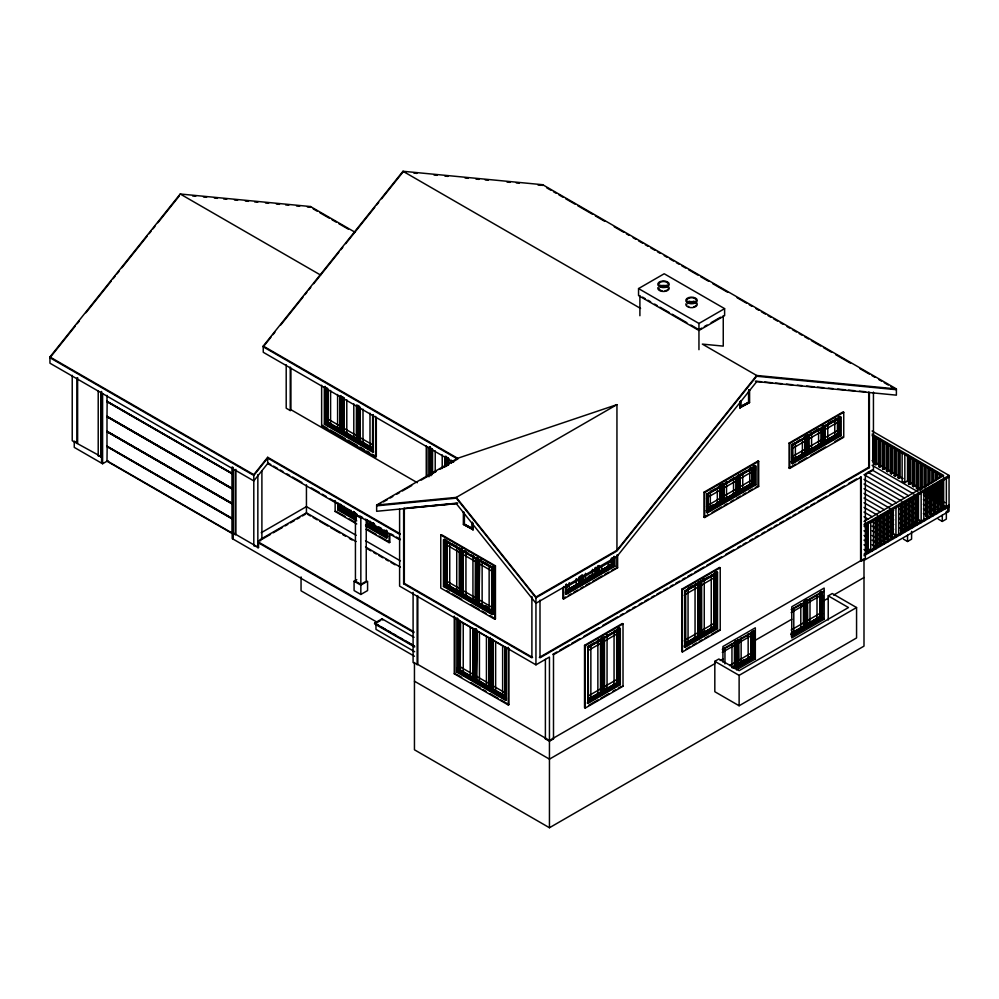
<?xml version="1.0" encoding="UTF-8"?>
<svg xmlns="http://www.w3.org/2000/svg" width="999" height="999" viewBox="0 0 999 999"><rect width="100%" height="100%" fill="white"/><g stroke="black" fill="none" stroke-linecap="round" stroke-linejoin="round"><path stroke-width="1.5" d="M373.614 451.86L325.012 423.801L325.012 419.118L325.749 418.693M373.251 451.248L325.249 423.663L325.012 419.118M327.959 388.923L327.66 419.056L326.298 418.381L326.298 388.261M326.423 422.977L326.423 418.818L327.572 418.156M326.573 388.099L326.573 422.889L341.683 431.618M326.773 388.211L326.298 418.381M327.485 388.661L327.56 422.327M330.594 390.459L330.594 424.175M356.056 519.667L338.511 509.54L338.511 504.857L339.248 504.433L339.248 509.103L355.444 518.456M338.511 504.857L338.861 509.328L354.358 518.281L355.244 517.557L339.797 508.791L340.085 503.958L340.085 508.628L337.837 509.927L337.837 503.696M339.922 508.716L339.922 504.557L338.861 505.069M327.485 389.835L327.485 422.377L340.709 430.007L340.709 426.96M341.208 433.154L341.208 397.302M342.632 432.33L342.632 428.171L340.859 428.271M344.156 398.276L343.768 428.459L342.495 427.734L342.495 397.614M342.782 397.452L342.782 432.242L346.828 434.353M342.982 397.565L342.495 427.734M343.681 398.014L343.681 428.134L356.918 435.764M343.768 428.459L343.856 398.289M346.79 399.8L346.79 433.529M354.208 512.699L354.208 515.746L340.984 508.104L340.984 504.507M355.057 518.681L355.057 514.41L354.358 514.01L355.244 513.399M356.918 436.313L356.918 439.36L343.681 431.73L343.681 397.639M357.405 406.655L357.405 442.507L360.339 440.809L360.352 437.749M357.767 442.307L357.767 406.855M358.154 407.779L358.154 442.082L373.002 450.649M358.828 441.683L358.828 406.343M358.703 405.457L358.703 441.758L372.939 449.837M358.978 406.805L358.978 441.595L372.727 449.538M359.877 407.367L359.877 437.487L373.114 445.117M359.178 437.038L359.965 437.812L360.052 407.642M360.352 407.629L359.965 437.812M362.999 409.153L362.999 442.869M370.417 522.052L370.417 525.099L367.295 523.301L367.295 519.705M366.183 526.298L386.438 537.986L387.113 537.599L387.113 532.917L386.75 536.987L371.266 528.034L371.266 523.763L370.554 523.364L371.441 522.752M372.327 527.422L372.327 523.264L371.266 523.763M359.877 406.993L359.877 441.083L373.114 448.713L373.114 445.666M386.613 531.406L386.613 534.453L373.376 526.81L373.464 523.551L372.202 522.827L372.202 527.497L387.637 536.263M430.919 475.774L430.919 448.663M432.105 474.662L432.105 449.063M432.192 473.489L432.28 449.338M432.567 473.439L432.579 449.338M435.214 471.94L435.214 450.861M493.281 608.678L492.395 609.29L492.744 614.173L444.143 586.113L444.143 581.43L444.892 581.006L444.892 540.471M444.505 585.913L444.505 539.959L459.99 548.901L459.99 594.855M444.892 581.006L444.892 585.689L459.74 594.255M460.539 594.093L445.429 585.364L445.566 581.131L444.143 581.43M445.429 585.364L445.916 544.505M447.09 542.17L446.703 581.418L446.615 544.942L459.852 552.584M447.127 465.546L447.127 458.017M447.402 465.384L447.402 457.854M447.602 465.497L447.602 457.967M448.301 464.435L448.301 458.416M448.389 464.772L448.476 458.691M448.763 464.722L448.776 458.691M451.423 463.224L451.423 460.214M456.493 546.253L456.58 547.664M456.968 617.682L456.968 672.24L505.569 700.299L506.243 699.912L457.642 671.852L457.642 667.17L458.391 666.745L458.391 619.979L457.642 620.404L459.065 620.104L459.065 671.028L474.375 679.869L473.489 680.594L458.004 671.64L457.642 667.17M458.391 666.745L458.391 671.415L489.435 689.347M459.215 620.766L458.941 671.103L474.038 679.819M446.615 541.346L446.615 584.69L459.852 592.32L459.852 589.273M458.941 620.928L460.576 621.603L460.202 667.157L460.114 621.328L473.351 628.97M460.289 667.107L460.289 621.603M460.352 548.701L460.352 595.466L461.913 594.555L475.674 602.497M460.701 595.267L460.701 590.996L459.99 590.584M461.088 549.825L461.088 595.042L493.481 613.748M461.763 594.642L461.763 590.484L460.701 590.996M477.072 557.742L476.198 558.254L476.198 604.208L477.072 603.483L461.638 594.717L462.112 553.846M463.286 551.523L462.899 590.771L462.824 554.295L476.048 561.938M462.999 590.721L462.999 554.57L461.638 553.896L461.913 549.063M463.236 623.126L463.236 672.215M464.398 551.036L465.372 550.986M465.684 551.56L465.784 552.971M472.689 555.606L472.777 557.017M460.114 620.779L460.114 670.416L473.351 678.059L473.351 675.012M474.587 629.333L473.851 629.757L473.851 681.206L476.773 679.507L476.785 676.448M474.375 675.711L473.489 676.323L474.2 676.723L474.2 680.993L489.697 689.947L489.697 638.91L491.458 638.811L491.333 689.809L506.443 698.526M475.137 675.786L475.137 630.282L475.137 675.786L476.398 676.51L476.785 630.956M476.411 675.549L475.262 676.223L475.262 680.381L490.584 689.223M475.412 630.119L475.412 680.294M462.824 550.699L462.824 594.043L476.048 601.673L476.048 598.626M476.398 676.51L476.323 630.681L489.547 638.324M476.773 630.956L476.398 679.72M476.898 604.607L476.898 600.349L476.198 599.937L477.072 599.325L477.072 603.483M477.072 559.128L477.072 561.913L476.198 562.524L477.959 562.425M477.285 604.395L477.285 559.178M479.495 560.876L479.095 600.124L477.834 599.4L478.109 563.086M477.959 603.995L477.959 599.837L476.898 600.349M479.095 600.124L479.021 563.648L492.245 571.291M479.483 563.923L479.095 603.346L491.77 610.551L491.783 567.969L479.195 560.714L479.095 563.985L477.834 563.249M479.433 632.479L479.433 681.568M480.594 560.801L481.331 559.964M481.88 560.914L481.98 562.325M488.886 564.959L488.986 566.358M476.848 629.82L476.323 679.77L489.547 687.412L489.547 684.365M490.784 638.686L490.047 639.11L490.047 690.559L491.62 689.647L501.498 695.354M489.697 685.676L490.397 686.076L490.397 690.346L505.894 699.3L505.894 648.264M491.333 685.127L491.62 639.472L491.333 685.127L492.982 685.814L492.994 640.309L491.333 639.635M491.62 639.472L491.62 689.647M479.021 560.052L479.021 603.384L492.245 611.026L492.245 607.979M495.629 641.833L495.629 690.921M492.519 639.485L492.519 689.123L505.744 696.765L505.744 693.718M566.62 586.9L566.72 590.334L579.295 583.079L566.633 590.284M569.255 588.96L569.255 582.679M582.192 576.56L582.192 583.94L597.689 574.999M595.566 567.482L595.579 573.776L582.342 581.406L582.342 577.809L595.566 570.179M595.404 573.676L582.829 580.931L582.817 577.547L581.655 578.496M582.917 580.981L582.829 577.547M585.451 579.607L585.451 573.326M588.211 696.016L588.324 699.45L588.224 647.477L588.324 696.241M590.859 698.089L590.859 645.391M613.898 556.693L613.898 565.646L598.401 574.587L598.401 565.646M611.775 558.316L611.775 564.423L598.538 572.052L598.538 568.456L611.775 560.826M599.013 568.194L599.113 571.628L611.6 564.323L611.6 558.404M587.737 647.19L600.973 639.56L600.973 643.144L587.737 650.786M601.66 566.67L601.66 570.254M602.022 641.92L602.022 637.762L603.096 638.161L603.096 642.432L602.022 641.92L602.022 692.856L587.912 700.998M602.709 693.244L602.709 638.686M603.796 693.056L603.796 637.762L619.293 628.808L619.293 684.115L603.796 693.056L602.909 692.344L602.909 637.25M602.971 692.132L603.171 687.337M599.175 694.33L601.873 692.769L603.446 693.668L603.446 637.549M603.945 640.883L603.945 637.837L617.17 630.207L617.17 682.891L603.945 690.534L603.945 686.937L617.17 679.295M604.42 686.663L604.52 690.097L604.42 638.111L617.095 630.918L616.995 682.792L604.432 690.047L617.095 682.841M607.055 688.736L607.055 636.038M617.17 630.207L617.17 633.803L603.945 641.433M618.231 628.408L618.231 632.567L619.642 632.879L619.642 628.196L614.248 631.318M590.322 699.612L591.296 700.686L590.559 700.262L618.905 683.89L618.905 627.772L620.317 628.596L620.317 684.702L587.924 703.408L587.924 647.29L620.317 628.596M684.939 594.118L684.939 591.071L698.176 583.441L698.176 636.126L684.939 643.768L684.939 640.172L698.176 632.529M685.414 639.897L685.514 643.331L685.426 591.358L685.514 640.122L684.253 640.859M688.049 641.97L688.049 589.273M698.176 583.441L698.176 587.037L684.939 594.667M688.873 642.307L698.875 636.538L699.35 632.13L697.714 632.817M699.225 581.643L699.225 585.801L700.998 585.913M700.287 586.313L700.287 582.042L684.802 590.996M700.998 632.679L700.998 636.937L716.495 627.996L716.495 572.689L700.998 581.643L700.998 632.679L699.225 632.567M701.136 584.765L701.136 581.718L714.372 574.088L714.372 626.773L700.611 634.103M701.61 630.544L701.723 633.978L701.61 581.992L714.285 574.8L714.198 626.673L701.623 633.928L713.91 626.51L717.519 628.596L685.114 647.302L685.114 591.183L717.519 572.477L717.519 628.596M704.258 632.617L704.258 579.919M720.354 488.099L722.564 489.273L722.564 485.014L707.067 493.956L707.067 511.85L722.564 502.897L719.992 501.411L719.979 487.212M707.217 497.627L720.441 489.997L720.441 486.401L720.441 501.673L707.217 509.315L707.217 505.719L720.441 498.076M707.217 497.09L707.217 494.043L707.217 509.315M707.692 505.444L707.791 508.891L720.267 501.573M710.326 507.517L710.326 492.245M714.372 574.088L714.372 577.684L701.136 585.314M717.519 572.477L716.845 572.077L716.495 576.96L715.421 576.448L715.421 572.29M718.581 503.571L721.153 502.085L721.628 497.689L719.992 498.364M721.503 488.773L721.503 484.602M722.914 503.109L722.914 484.403M738.761 475.661L738.761 493.543L723.276 502.497L723.276 484.602L737.537 476.373M723.413 488.286L736.65 480.644L736.65 477.047L736.65 492.32L723.413 499.962L723.413 496.366L736.65 488.723M723.413 487.737L723.413 484.69L722.389 484.09M723.888 496.091L723.988 499.537L736.475 492.22L736.475 477.709L723.888 484.952L723.988 499.537L736.563 492.282M736.126 640.958L736.126 643.743L737.187 644.255L738.523 643.156M737.187 644.255L737.187 641.408M737.537 640.933L737.537 667.432L753.733 658.079L753.733 631.58M723.276 502.497L722.389 501.773L737.699 492.932L737.699 476.635M750.736 634.752L751.26 656.643L738.036 664.285L738.036 660.689L751.26 653.059M737.886 639.572L737.886 666.82L753.383 657.866M707.329 511.251L738.373 493.319L738.373 476.173M738.511 660.414L738.523 663.473M739.472 493.144L738.586 492.42L738.586 488.261L739.472 488.873L739.472 493.144L754.969 484.19L755.082 465.559M738.923 492.37L754.033 483.653L754.033 466.208L753.745 483.491L738.923 492.37L738.648 487.537M722.452 501.56L737.549 492.844L739.123 493.756L739.123 475.049M739.61 478.933L752.846 471.291L752.846 467.694L752.846 482.967L739.61 490.609L739.61 487.012L752.846 479.37M739.61 478.384L739.61 475.337L739.61 490.609M740.084 486.738L740.197 490.184L740.084 475.599L752.759 468.406L752.672 482.867L740.097 490.122L752.384 482.704L755.993 484.79L707.392 512.849L706.718 512.462L755.319 484.403L755.319 465.696L748.563 469.592M741.146 662.487L741.146 637.861M742.732 488.811L742.732 473.538M751.26 633.216L751.26 635.614L738.036 643.256M737.262 665.546L751.972 657.055L752.447 652.659L750.811 653.334M752.322 631.605L752.322 634.39L753.383 634.902L752.996 631.143M753.383 634.902L753.383 630.631M738.586 492.42L753.895 483.578L753.895 465.896L754.969 466.308L754.969 484.19L706.48 512.325M739.722 492.544L754.582 483.966L754.582 466.82M753.895 470.067L755.319 470.367L755.319 465.696M791.77 449.325L791.77 444.642L794.467 443.094M792.12 458.479L792.12 462.737L807.617 453.796L807.617 435.901L792.12 444.855L791.77 458.678M792.269 447.977L792.269 444.93L792.444 463.748L841.046 435.689L841.046 416.983L792.444 445.042L791.77 444.642L791.77 463.349L792.444 463.748M792.731 456.343L792.844 459.79L792.731 445.204L805.319 437.962L805.319 452.472L792.744 459.727L805.032 452.31L807.617 453.796M793.793 632.092L793.793 608.004M795.379 458.416L795.379 443.131M804.969 601.211L804.969 603.983L806.031 604.495L807.367 603.396M806.031 604.495L806.031 600.237M791.495 461.476L806.205 452.984L806.68 448.576L805.032 449.263M802.122 628.334L804.819 626.773L806.393 627.684L806.393 601.173M806.555 435.502L806.555 453.184L791.233 462.025M806.742 599.825L806.742 627.072L822.239 618.119L822.352 591.695M820.117 592.27L820.117 616.895L806.88 624.537L806.88 620.941L820.117 613.299M806.88 602.959L806.88 599.912L806.88 624.537M807.354 620.666L807.467 624.113L807.367 600.187L807.467 620.891L806.193 621.628M807.966 435.289L807.966 453.996M808.316 453.384L807.442 452.672L822.751 443.831L822.751 426.148L823.813 426.548L823.813 444.443L808.316 453.384L808.316 449.125L807.442 448.501M808.466 439.173L821.69 431.543L821.69 427.947L821.69 443.219L808.466 450.861L808.466 447.265L821.69 439.622M808.466 438.623L808.466 435.576M808.94 446.99L809.04 450.437L821.24 442.957L824.163 444.642L824.163 425.936M810.002 622.739L810.002 598.651M811.575 449.063L811.575 433.791M820.117 593.468L820.117 595.866L806.88 603.496M821.166 591.858L821.166 594.642L822.239 595.142L822.589 591.82M808.316 623.601L810.439 625.337L809.702 624.912L821.852 617.894L821.852 591.396M822.239 595.142L822.239 592.307M792.382 462.15L823.426 444.218L823.426 427.072M824.662 429.82L837.899 422.19L837.899 418.593L837.899 433.866L824.662 441.508L824.525 426.148L840.009 417.195L840.009 435.089L824.525 444.043L823.638 443.319L823.638 439.148L824.525 439.772L822.751 439.66M838.798 416.945L838.798 434.39L823.975 443.269L823.9 438.324M824.525 444.043L824.662 437.912L837.899 430.269M824.662 429.27L824.662 426.223M838.948 416.795L838.948 420.954L840.009 421.466L840.371 416.595L840.371 435.289L791.77 463.349M824.774 443.444L839.622 434.865L839.622 417.719M330.582 423.626L330.632 425M337.587 427.672L337.637 429.046M346.778 432.979L346.828 434.59M353.783 437.025L353.833 438.399M362.987 442.332L362.749 444.105L359.178 441.483M369.992 446.378L370.03 447.752M344.081 509.365L343.843 511.126L353.858 516.358M351.086 513.411L351.136 514.785M449.725 585.938L449.762 587.312M456.718 589.984L456.768 591.358M465.921 595.292L465.684 597.052L475.699 602.285M472.927 599.338L472.964 600.711M482.117 604.645L481.88 606.405L493.219 612.637M489.123 608.691L489.173 610.064M463.224 671.678L463.261 673.051M470.217 675.724L470.267 677.097M479.42 681.031L479.47 682.404M486.426 685.077L486.463 686.45M495.616 690.384L495.666 691.758M502.622 694.43L502.385 696.191L505.369 697.589M399.987 533.666L267.682 457.292L267.682 463.524L253.796 480.894L49.95 363.199L49.95 356.968L180.22 194.006L310.502 206.543L355.045 232.255M75.225 326.124L49.95 357.742L253.796 475.437L267.682 458.066L399.987 534.453M77.173 323.688L79.121 321.266M85.926 312.749L111.201 281.131M113.137 278.696L115.085 276.261M117.033 273.826L118.981 271.403M121.89 267.757L147.165 236.126M149.113 233.704L151.061 231.268M152.997 228.833L154.945 226.398M157.867 222.752L179.246 196.004M453.596 462.187L263.249 352.285L263.249 346.054L402.972 171.266L542.694 184.715L896.39 388.923L896.39 395.154L756.056 381.543M271.016 337.125L263.249 346.828L457.642 459.065L457.642 458.291L263.249 346.054M272.952 334.69L274.887 332.267M280.719 324.987L303.034 297.065M304.97 294.643L306.918 292.207M308.853 289.785L310.789 287.362M313.698 283.716L338.936 252.16M340.871 249.725L342.807 247.302M345.729 243.656L374.837 207.243M376.773 204.82L378.708 202.397M381.63 198.751L402.972 172.053L406.081 172.352M286.201 364.747L286.201 408.216L290.247 410.552L290.921 409.702L290.921 368.107M413.886 632.554L257.842 542.469L258.529 542.082L258.529 547.527L253.796 545.579L253.796 474.662L267.682 457.292M414.448 662.499L414.448 749.787L549.45 827.734L549.45 657.042L535.951 664.834L535.951 597.027L616.945 550.262L756.668 375.474L896.39 388.923M756.668 381.705L616.945 556.493L535.951 603.259L456.293 503.621L376.648 511.288L376.648 505.057L457.642 458.291L616.945 404.632L616.945 550.262M367.832 524.825L366.858 525.499L370.554 527.634L371.441 526.91L367.058 524.525L367.058 523.064L369.942 524.288M493.281 571.266L492.395 571.878L492.395 613.561L493.281 612.837L477.834 604.07L477.959 558.254M473.489 680.594L473.489 629.557L474.375 628.945M330.032 425.062L329.058 426.136L329.795 425.711M354.333 439.098L353.359 440.172L354.096 439.735M384.028 534.178L383.054 535.252L383.803 534.827M457.267 592.057L456.293 593.131L457.043 592.694M481.568 606.081L480.594 607.155L481.331 606.73M489.672 610.764L488.698 611.838L489.435 611.4M462.674 673.114L461.7 674.188L462.437 673.763M470.766 677.784L469.792 678.858L470.541 678.433M486.975 687.137L486.001 688.211L486.738 687.787M495.067 691.82L494.093 692.894L494.842 692.469M106.993 395.367L106.993 401.348L232.705 473.738M232.53 488.798L106.993 416.321L107.155 401.261M106.993 416.321L232.705 488.711M232.53 503.771L106.993 431.281L106.993 416.708L232.705 489.098M72.228 375.337L72.228 440.759L98.889 455.369L98.214 455.756L98.214 390.634M106.993 431.281L232.705 503.671M232.705 519.03L106.993 446.253L106.993 431.668L232.705 504.058M106.993 446.253L232.705 518.631M232.53 533.703L106.993 461.213L107.155 446.153M98.214 455.756L101.586 456.93M76.498 442.445L74.251 441.146L74.251 447.377L102.597 463.748L108.004 460.626M321.641 385.214L321.641 425.749L322.315 425.362L327.709 428.471M372.939 414.835L372.939 452.247L324.338 424.188L327.947 422.102L327.959 419.043M340.234 426.311L341.396 427.097M338.112 429.32L338.923 428.846M339.285 429.083L337.163 430.819L337.899 430.382M341.208 428.471L341.945 428.047M342.782 432.242L341.558 432.954L341.558 397.502M344.156 428.396L343.768 431.68L343.856 428.409M347.377 433.753L345.254 435.489L346.004 435.064M356.331 435.726L357.605 436.451M357.405 437.824L358.154 437.4M356.331 438.936L356.443 405.369M362.55 443.431L363.374 442.957M363.586 443.106L361.463 444.842L362.2 444.418M638.548 288.574L664.198 273.763L724.612 308.641L724.612 315.659L698.95 330.469L638.548 295.579L638.548 288.574L698.95 323.451L724.612 308.641M371.678 447.789L369.555 449.525L370.304 449.088M372.54 448.289L372.639 414.722M232.53 468.206L232.53 533.304L233.217 532.917L256.718 546.49M232.53 533.304L235.914 534.477L235.914 469.355M321.641 425.749L375.636 456.93L376.311 456.531L376.311 417.57M261.226 532.729L306.443 506.618L356.144 535.302M260.689 540.821L260.689 540.047L257.842 541.683L413.886 631.78M262.55 538.973L270.529 534.365M273.189 532.829L282.505 527.447M285.165 525.911L287.824 524.375M290.484 522.839L294.48 520.541M297.14 519.005L299.8 517.47M302.46 515.934L305.12 514.398M253.796 545.579L254.47 545.192M335.14 500.574L335.14 511.488L335.814 511.101M354.208 512.15L353.634 515.322L341.059 508.066L341.458 504.782M344.48 509.989L343.656 510.464L341.408 509.165M344.68 510.139L342.557 511.875L343.306 511.451M352.784 514.81L350.661 516.545L351.398 516.121M355.444 513.786L354.707 514.21L354.707 518.893L356.281 517.981M377.997 505.057L380.694 503.496M383.391 501.935L387.45 499.6M390.147 498.039L392.844 496.478M396.903 494.143L399.6 492.582M402.297 491.021L411.75 485.564M421.191 480.107L429.295 475.437M431.993 473.876L436.051 471.54M440.097 469.205L448.201 464.523M450.899 462.962L457.642 459.065M701.66 328.122L698.95 329.682L690.908 325.037M704.357 326.561L707.055 325.012M711.101 322.665L720.554 317.207M367.058 524.525L371.378 526.698M371.653 523.139L370.904 523.563L370.904 528.246L373.838 526.548L373.851 523.488M372.677 523.326L373.501 522.852M531.893 596.44L531.893 657.817L403.646 583.778L403.646 508.578L404.32 508.191L404.32 583.379L532.567 657.429M377.085 528.846L374.962 530.581L375.699 530.157M403.646 513.623L404.32 513.236M376.648 505.057L456.293 497.39L616.945 404.632M366.183 529.408L389.135 542.657L389.81 542.27L389.81 534.477M354.083 581.218L360.839 585.114L367.582 581.218L367.582 590.571L360.839 594.467L354.083 590.571L354.083 581.218L356.78 579.657M440.771 535.064L441.446 534.665L495.442 565.846L495.442 618.843L494.767 619.23L440.771 588.061L440.771 535.064L494.767 566.233L495.442 565.846M463.386 511.963L463.386 524.425L473.176 529.695L473.176 523.451M464.06 513.124L464.06 524.038L472.502 528.521L472.502 522.29M353.409 511.451L355.432 514.96L355.432 581.218L360.839 584.328L366.233 581.218L366.233 519.58M444.892 543.593L444.143 544.018L445.566 543.718M464.06 524.038L472.502 528.521M445.716 544.38L445.429 580.694L446.703 581.418M463.386 524.425L473.176 529.695M459.278 549.325L459.278 591.895L446.703 584.64L446.703 542.057L459.378 549.263M403.646 583.778L404.32 583.379M459.365 552.484L460.539 553.259M462.999 551.361L475.574 558.616L475.474 601.248L475.561 558.616M460.352 553.371L461.088 552.947M461.913 553.733L461.638 590.047L462.899 590.771M740.471 401.935L740.471 406.605L748.9 402.122L748.9 389.66M740.471 406.605L748.9 402.122M739.797 401.548L739.797 407.779L749.587 402.522L749.587 390.047M739.797 407.779L749.587 402.522M475.561 561.838L476.735 562.612M476.548 562.724L477.285 562.3M414.647 647.027L374.625 623.913L374.625 623.114L382.043 618.831L414.073 637.3M375.861 623.201L380.806 620.342M490.047 565.846L492.744 567.407L492.744 614.173L492.07 614.56L443.469 586.5L447.077 584.415L447.09 581.356M450.324 586.713L448.201 588.448L448.938 588.024M491.67 568.019L491.77 610.551M443.469 586.5L443.469 539.735L492.07 567.794L493.281 567.095M459.365 588.623L460.539 589.41M491.77 571.191L492.944 571.965M460.352 590.784L461.088 590.359M463.286 590.709L462.899 593.993L475.561 601.198M466.308 595.916L465.484 596.391L463.236 595.092M466.521 596.066L464.398 597.802L465.134 597.377M475.561 597.976L476.823 598.488M474.612 600.736L472.502 602.484L473.239 602.047M477.285 599.712L476.548 600.137L476.548 604.82L478.109 603.908L480.819 605.469M477.023 603.284L476.735 557.942L476.785 604.682M479.095 603.346L479.495 600.062M491.67 607.38L492.944 608.116M704.02 492.195L758.016 461.014L758.691 461.401L758.691 486.351L704.695 517.519L704.02 517.132L704.02 492.195L704.695 492.582L758.691 461.401M789.073 443.094L843.069 411.913L843.743 412.3L843.743 437.25L789.747 468.419L789.073 468.032L789.073 443.094L789.747 443.481L843.743 412.3M718.93 486.476L721.628 484.915L721.628 502.36L706.53 511.076M803.683 437.5L806.38 435.939M814.16 431.493L818.83 428.808L818.73 430.207M829.195 422.814L832.691 420.804M710.764 491.408L714.822 489.073M717.519 487.512L721.565 485.177M724.275 483.616L726.972 482.467L725.998 482.005M729.67 480.507L733.716 478.159M736.413 476.598L745.866 471.153M797.165 441.533L799.874 439.972M806.618 436.076L803.92 438.037M809.315 434.515L813.373 432.18M816.071 430.619L818.768 429.058M821.465 427.497L825.524 425.162M828.221 423.601L830.918 422.04M833.616 420.492L837.674 418.144M754.969 466.308L739.472 475.249L739.472 488.873L737.699 488.773M807.442 434.99L808.316 435.502L823.813 426.548M706.718 493.756L707.392 494.143L755.993 466.083L755.993 484.79M719.992 501.411L707.704 508.828L707.692 494.305L720.267 487.062M822.602 426.298L822.876 443.906L807.779 452.622L807.779 447.952L809.04 447.215L808.94 435.851L821.515 428.608L821.515 443.119L808.953 450.374M473.489 629.557L476.411 628.783M413.099 592.345L413.099 662.499L417.819 664.447L549.45 740.434L863.998 558.828L863.998 646.128L549.45 827.734M721.153 489.547L719.992 490.272M792.269 448.526L805.494 440.896L805.494 437.3L805.494 452.572L792.269 460.214L792.269 456.618L805.494 448.976M806.205 440.447L805.032 441.171M838.598 421.74L837.437 422.465M476.498 630.956L475.137 630.282M706.53 498.314L707.704 497.527M722.564 489.273L723.9 488.174M791.57 449.213L792.844 448.489M807.779 439.86L808.953 439.073M823.975 430.507L825.149 429.72M579.37 579.532L566.146 587.162L565.996 593.294L581.493 584.353M581.655 583.179L596.753 574.45L596.278 567.22M838.598 429.832L837.437 430.557M565.459 587.849L566.72 587.125L566.72 584.427M596.753 569.78L595.117 570.454M597.852 569.143L599.113 568.419L599.113 565.721M706.53 506.406L707.791 505.669L707.791 494.368M722.727 497.052L723.988 496.316L723.988 485.014M738.923 487.699L740.097 486.913M791.57 457.305L792.844 456.568M823.975 438.598L825.236 437.862L825.149 426.511L837.811 419.305L837.811 433.816L825.149 441.021L837.437 433.603L841.046 435.689M582.192 579.67L580.431 579.57M808.316 449.125L805.406 448.351M588.286 576.66L591.071 575.212M709.327 506.943L713.298 504.645M582.817 580.594L595.117 573.501L598.039 575.199L598.039 565.846M611.688 564.373L599.025 571.578L599.013 565.496M565.372 592.02L569.218 589.797L566.52 591.583M570.079 589.31L578.958 584.178M581.568 582.667L594.992 574.924M597.777 573.314L612.474 564.822M706.443 510.576L709.015 509.09M709.827 508.628L717.781 504.033M723.776 500.574L737.349 492.732M738.848 491.87L748.85 486.088M749.7 485.601L753.546 483.379M808.815 451.473L822.402 443.631M823.9 442.769L833.903 436.988M838.598 434.278L835.027 436.888L834.789 435.127M570.392 589.36L580.282 583.641L581.843 584.552L581.843 575.199M581.368 583.016L595.129 575.074M597.577 573.663L612.674 564.947L614.922 566.233L614.922 556.88M706.243 510.914L708.953 509.365M710.301 508.354L716.133 505.207M717.294 504.308L721.353 502.197L721.353 484.765M791.295 461.813L793.993 460.252M795.341 459.253L806.405 453.096L806.405 435.651M807.492 452.46L822.602 443.743M566.321 591.883L580.431 583.728M582.517 582.529L596.628 574.375M707.392 510.427L721.503 502.285M823.638 443.319L838.948 434.478M565.459 592.532L580.556 583.803L580.556 576.435M597.852 573.826L612.961 565.097L612.961 557.729M722.727 501.723L737.824 493.007L737.824 475.561M791.57 461.975L806.68 453.259L806.68 435.814M823.975 443.269L839.073 434.553L839.073 417.107M581.106 584.128L568.955 591.133L569.692 591.57L567.569 589.835M582.454 583.341L613.498 565.422L613.498 557.629M565.409 593.768L614.01 565.709L614.01 556.356M791.533 463.224L840.134 435.164L840.134 416.458M614.248 556.493L614.248 565.846L565.646 593.906L566.321 594.293L614.922 566.233M562.949 587.674L562.949 598.576L565.646 597.027M568.344 595.466L571.041 593.906M573.751 592.345L577.797 590.009M580.494 588.448L583.191 586.888M585.901 585.327L589.947 582.991M592.644 581.43L602.097 575.973M604.795 574.425L608.841 572.077M611.55 570.529L615.596 568.181M704.02 517.132L708.066 514.797M712.125 512.462L721.565 507.005M724.275 505.444L726.972 503.883M731.018 501.548L733.716 499.987M736.413 498.426L740.471 496.091M743.169 494.53L745.866 492.969M748.563 491.408L752.622 489.073M755.319 487.512L758.691 486.351M789.073 468.032L795.816 464.135M798.513 462.574L806.618 457.904M810.664 455.556L825.524 446.99M834.964 441.533L843.069 436.85M562.949 598.576L563.623 598.975L617.619 567.794L617.619 555.319M459.215 666.271L460.202 667.157M454.27 616.121L454.27 673.801L454.945 673.401L454.945 617.282M456.968 672.24L459.215 670.941L474.313 679.657M460.202 670.366L460.589 667.095M505.282 647.402L505.169 696.34L505.269 647.564M472.864 674.362L474.038 675.149M473.851 676.523L474.587 676.098M460.289 670.317L472.864 677.572L472.877 628.696M478.983 682.13L479.807 681.655M480.019 681.805L477.897 683.541L478.633 683.116M488.973 683.766L490.234 684.502M490.047 685.876L490.784 685.451M539.323 657.429L868.718 467.257L869.392 467.644L869.392 392.445L868.718 392.058L868.718 467.257M476.498 679.67L489.06 686.925L489.073 638.049M874.799 437.837L874.799 464.335L876.822 464.335L876.822 437.837M869.392 467.644L539.997 657.817L539.997 600.137M874.799 464.335L876.822 464.335M492.994 685.801L492.607 689.073L492.519 640.034L505.744 647.664M556.868 651.972L552.822 654.308L553.496 654.695L861.288 476.998L861.288 561.176L860.614 560.776L860.614 476.61M559.565 650.411L569.018 644.954M571.715 643.393L579.82 638.723M583.866 636.388L598.726 627.809M602.772 625.474L617.619 616.895M620.317 615.334L623.014 613.786M627.072 611.438L629.77 609.889M632.467 608.329L635.164 606.768M639.223 604.432L641.92 602.872M644.617 601.311L648.676 598.975M651.373 597.414L654.07 595.854M656.768 594.293L660.814 591.957M663.523 590.397L667.569 588.061M670.267 586.5L672.964 584.939M675.674 583.379L679.72 581.043M682.417 579.482L685.114 577.934M687.824 576.373L691.87 574.025M694.567 572.477L704.02 567.02M706.718 565.459L721.565 556.88M725.624 554.545L733.716 549.875M737.774 547.527L740.471 545.978M743.169 544.418L745.866 542.857M749.924 540.521L752.622 538.961M755.319 537.4L758.016 535.839M762.075 533.503L764.772 531.943M767.469 530.382L771.515 528.046M774.213 526.485L776.922 524.925M779.62 523.364L783.666 521.028M786.363 519.468L790.421 517.132M793.119 515.571L795.816 514.01M798.513 512.462L802.572 510.114M805.269 508.566L807.966 507.005M810.664 505.444L814.722 503.109M817.419 501.548L826.872 496.091M829.57 494.53L844.417 485.964M848.463 483.616L856.568 478.946M865.908 473.551L872.09 469.98L913.948 494.143M878.683 438.511L878.683 466.57L880.706 466.57L880.706 440.072M864.672 474.263L865.346 474.662L873.438 469.98L873.438 392.095M878.683 466.57L880.706 466.57M882.567 440.759L882.567 468.818L884.59 468.818L884.59 442.307M882.567 468.818L884.59 468.818M584.54 645.342L622.34 623.526L623.014 623.913L623.014 686.263L585.214 708.091L584.54 707.704L584.54 645.342L585.214 645.741L623.014 623.913M681.743 589.235L719.542 567.407L720.217 567.794L720.217 630.144L682.417 651.972L681.743 651.585L681.743 589.235L682.417 589.622L720.217 567.794M886.45 442.994L886.45 471.053L887.462 471.64L888.473 471.053L888.473 444.555M505.269 693.069L506.443 693.855M688.261 588.311L692.969 585.639M587.25 646.902L593.993 643.006M596.69 641.445L604.795 636.775M688.498 588.448L697.939 582.991M708.741 576.76L700.649 581.43L700.649 637.549L699.075 636.65L689.185 642.357M587.599 647.115L598.039 641.083M598.426 639.835L599.4 640.297L603.096 638.161M503.146 696.078L503.971 695.604M504.32 695.828L502.197 697.564L502.934 697.14M588.211 647.464L600.799 640.209M685.414 591.346L698.089 584.153M890.321 445.229L890.321 473.289L891.333 473.876L892.357 473.289L892.357 446.79M617.882 633.354L616.708 634.078M698.875 586.588L697.714 587.312M715.072 577.235L713.91 577.959M603.259 642.12L604.432 641.333M684.253 595.354L685.426 594.567M700.449 586.001L701.723 585.264M603.096 642.432L603.796 642.02L602.909 641.408M894.205 447.477L894.205 475.536L896.228 475.536L896.228 449.038M894.205 475.536L896.228 475.536M898.089 449.712L898.089 477.772L900.111 477.772L900.111 451.273M898.089 477.772L900.111 477.772M454.27 673.801L508.266 704.969L508.941 704.582L508.941 648.463M902.134 453.034L902.134 481.093L904.832 482.642L907.542 481.093L907.542 454.582M908.553 483.816L909.565 484.403L909.565 456.343L908.553 455.756L908.553 483.816L910.576 483.816L910.576 457.317M909.565 484.403L910.576 483.816M912.437 458.004L912.437 486.063L913.448 486.638L914.46 486.063L914.46 459.552M916.308 460.239L916.308 488.299L917.319 488.886L918.343 488.299L918.343 461.8M863.998 521.428L943.655 475.437L872.102 434.128M863.998 524.537L949.05 475.437L949.05 511.288L863.998 560.389M949.05 476.998L863.998 526.098L866.695 527.659M924.075 492.782L926.098 492.782L926.098 489.66M927.959 488.786L927.959 495.017L929.982 495.017M931.842 486.351L931.842 497.265L932.854 496.678M587.737 696.291L600.973 688.648M617.882 678.845L616.708 679.57M714.372 623.176L701.136 630.819L701.136 634.415L701.136 581.718M603.259 687.612L604.432 686.837M700.449 631.505L701.723 630.769M931.842 497.265L933.865 497.265M588.211 699.063L600.886 692.195M697.714 635.864L685.426 643.281L698.001 636.026L697.702 584.253M600.799 692.145L588.224 699.075M587.737 699.887L600.973 692.245L600.973 639.56M935.713 499.5L937.749 499.5L935.713 499.5L935.713 483.916M588.261 700.399L598.301 694.605M599.113 694.13L601.673 692.644M604.295 691.133L616.758 683.953M685.302 644.367L688.024 642.794L685.326 644.592M700.374 635.664L713.798 627.921M588.124 700.711L598.101 695.267L597.877 693.506M604.32 691.358L616.72 684.19M700.174 636.013L713.923 628.071M602.909 692.344L618.231 683.503L618.356 628.721M685.114 644.879L699.225 636.738M701.31 635.526L715.421 627.384L715.272 572.439M588.399 700.861L602.16 692.931L601.873 637.911M603.259 692.295L618.356 683.578L618.081 628.558M684.253 645.529L699.35 636.813L699.35 581.955M700.449 636.176L715.559 627.459L715.559 572.602M699.899 637.125L687.749 644.143L688.498 644.567L686.375 642.832M701.248 636.351L716.108 627.772M587.599 702.409L603.096 693.468L603.209 637.412M684.802 646.291L700.287 637.35M588.361 702.11L619.405 684.178L619.405 628.059M684.215 646.765L716.608 628.071L716.608 571.952M587.25 703.021L619.642 684.315L619.642 628.196M684.44 646.902L716.845 628.196L716.845 572.077L712.799 574.825M939.597 481.481L939.597 501.748L940.608 501.161M588.598 705.356L598.039 699.912M600.749 698.351L608.841 693.668M612.899 691.333L615.596 689.772M618.294 688.211L620.991 686.663M685.789 649.25L689.847 646.902M692.544 645.354L696.59 643.006M699.3 641.445L701.997 639.897M704.695 638.336L708.741 636.001M711.438 634.44L719.542 629.757L720.217 630.144M939.597 501.748L941.62 501.748M875.349 518.968L875.349 545.466L877.372 545.466L877.372 517.407M879.095 516.795L879.095 543.306L881.118 543.306L881.118 515.247M882.841 514.635L882.841 541.133L883.853 540.546M900.549 504.42L900.549 530.919L902.572 530.919L902.572 502.859L901.56 503.446L901.56 531.505L902.572 530.919M904.295 502.247L904.295 528.746L906.318 528.746L906.318 500.686M908.041 500.087L908.041 526.585L910.064 526.585L910.064 498.526M911.8 497.927L911.8 524.425L913.823 524.425L913.823 496.366M925.748 488.311L925.748 516.371L926.76 515.784M937 483.366L937 509.877L938.011 509.29M940.746 481.206L940.746 507.704L942.769 507.704L942.769 479.645M865.846 524.637L865.846 551.148L866.857 550.561M875.349 545.466L877.372 545.466M879.095 543.306L881.118 543.306M882.841 541.133L884.864 541.133L884.864 513.074M887.611 539.56L888.623 538.973L888.623 510.914L887.611 511.5L887.611 539.56L886.6 538.973L886.6 512.475M892.369 536.8L891.358 537.387L891.358 509.328L892.369 508.741L892.369 536.8L890.346 536.8L890.346 510.302M904.295 528.746L906.318 528.746M908.041 526.585L910.064 526.585M911.8 524.425L913.823 524.425M915.546 495.754L915.546 522.252L916.558 522.839L917.569 522.252L917.569 495.754M925.748 516.371L927.771 516.371L927.771 488.311M929.495 487.699L929.495 514.198L930.506 514.785L931.518 514.198L931.518 487.699M934.252 512.624L935.264 512.037L935.264 483.978L934.252 484.565L934.252 512.624L933.241 512.037L933.241 485.539M937 509.877L939.023 509.877L939.023 481.818M940.746 507.704L942.769 507.704M865.846 551.148L867.869 551.148L867.869 523.089M863.998 554.158L949.05 505.057M545.392 659.377L545.392 738.873L546.066 738.486M863.998 555.719L949.05 506.618M553.496 654.695L553.496 738.873L549.45 741.221L545.392 738.873M861.288 561.176L865.346 558.828L865.346 474.662M903.483 539.16L907.542 541.495L911.587 539.16L911.587 531.356M938.248 519.08L942.294 521.428L946.353 519.08L946.353 511.288M722.302 649.288L732.205 643.693M733.129 643.156L734.989 642.082L734.989 665.958L731.967 667.257L734.989 665.958M739.447 639.397L751.186 632.729M791.158 609.527L793.955 607.929M794.967 607.33L800.961 603.883M807.367 600.187L809.315 599.163M810.152 598.576L820.029 592.981M722.914 649.637L755.319 630.931M791.77 609.889L824.163 591.183M722.302 652.335L735.064 644.967L735.064 641.37L735.064 665.996L731.955 667.794L731.955 643.718M735.776 644.517L734.602 645.242M751.972 635.164L750.811 635.888M791.158 612.587L803.92 605.219L803.92 601.623L803.92 626.248L791.72 633.291M804.62 604.77L803.458 605.494M820.816 595.416L819.655 596.141M828.221 595.854L832.267 593.518L856.568 607.542L856.568 637.949L739.123 705.756L714.822 691.72L714.822 661.326L718.868 658.99L739.123 670.679L848.463 607.542L828.221 595.854L828.221 620.017M714.822 663.661L549.45 759.14L414.448 681.206M720.217 660.551L722.914 658.99M791.77 619.243L755.319 640.284L752.622 638.723M828.221 598.189L824.163 600.536L821.465 598.975M833.591 595.092L863.998 577.534M729.62 665.546L735.064 662.412M791.158 630.019L803.92 622.652M804.62 622.215L803.458 622.939M737.349 661.375L738.611 660.639L738.523 639.934L738.611 660.639M737.886 662.549L736.126 662.449M806.742 622.802L804.969 622.689M740.147 661.912L744.118 659.615M738.511 663.473L750.811 656.38L755.319 658.99L755.319 627.809L722.914 646.515L722.914 662.1M791.158 633.066L803.833 626.198L791.258 633.466M819.655 616.633L807.367 624.05L820.029 616.845L819.642 593.081M738.523 663.811L751.186 656.605L751.086 632.679M791.196 634.402L793.768 632.929L791.071 634.715M794.617 632.429L804.62 626.66M806.118 625.799L819.692 617.956M733.266 668.081L735.963 666.52L737.537 667.432M738.411 665.109L752.172 657.167L752.172 631.942M794.929 632.479L801.048 629.27L800.811 627.509M807.267 625.362L819.667 618.194M733.716 667.994L736.126 666.608M738.211 665.409L752.322 657.255L752.447 632.092M804.969 626.86L793.268 633.616L794.242 634.69L793.493 634.265L805.644 627.247L805.644 603.871L806.393 604.295M807.055 625.649L821.166 617.507L821.016 592.182M733.553 668.244L736.251 666.683L736.251 641.445M737.349 666.046L752.447 657.33M791.345 634.877L805.094 626.935L805.094 600.137M806.193 626.298L821.303 617.582L821.303 592.345M738.149 666.221L752.996 657.654L752.996 634.265M734.715 668.643L753.508 657.941L753.508 631.443M791.77 635.714L806.031 627.472M791.308 636.113L822.352 618.194M791.533 636.251L822.589 618.331L822.589 594.942L821.852 594.517M736.413 669.904L755.319 658.99M824.163 619.243L791.77 637.949L791.77 606.768L824.163 588.061L824.163 619.243L821.016 617.419M714.822 661.326L739.123 675.361L856.568 607.542M325.362 419.33L326.423 418.818M358.828 437.525L357.055 437.624M355.057 514.41L356.131 513.911L356.131 518.069L355.994 513.474M461.763 553.071L459.99 553.171M458.004 667.369L459.065 666.87M474.2 676.723L475.262 676.223M490.397 686.076L491.458 685.564L491.458 689.735L505.581 697.876M376.648 505.831L456.293 498.164L535.951 597.802L616.945 551.036L756.668 376.248L896.39 389.697L890.996 386.588M410.427 507.604L416.533 507.017M421.116 506.58L427.222 505.993M431.805 505.544L437.912 504.957M440.959 504.67L448.601 503.933M451.648 503.633L457.754 503.046M403.646 508.578L457.08 503.446M821.24 431.818L822.602 430.981M821.24 439.91L822.602 439.061M752.384 471.565L753.745 470.729M752.384 479.657L753.745 478.821M736.188 480.919L737.549 480.082M736.188 489.011L737.549 488.174M447.077 545.217L445.429 544.542L445.429 539.872M611.313 561.101L612.674 560.264M819.655 613.586L821.303 612.899L820.816 617.307L820.816 592.27M713.91 623.463L715.559 622.777L715.072 627.185L715.072 572.789M600.511 643.431L601.873 642.594M734.602 662.687L736.251 662.012L735.776 666.408L735.776 641.37M600.511 688.923L601.873 688.086M413.836 173.089L416.945 173.389M434.016 175.037L437.125 175.337M444.892 176.086L447.989 176.386M465.072 178.022L468.181 178.322M475.936 179.071L479.045 179.37M485.252 179.97L488.361 180.27M506.993 182.055L510.089 182.355M516.308 182.954L519.405 183.254M538.036 185.052L541.146 185.339M192.632 195.979L195.729 196.279M203.484 197.015L206.593 197.315M214.348 198.064L217.445 198.364M223.651 198.963L226.748 199.263M234.503 200.012L237.612 200.3M245.367 201.049L248.464 201.348M254.67 201.948L257.767 202.248M265.522 202.997L268.619 203.284M276.373 204.033L279.483 204.333M285.689 204.932L288.786 205.232M296.541 205.981L299.638 206.281M307.392 207.018L310.502 207.317L310.502 206.543M755.381 381.156L761.6 381.755M764.697 382.055L772.464 382.804M775.574 383.092L781.78 383.691M786.438 384.14L792.644 384.74M797.302 385.189L801.96 385.639M806.618 386.089L814.385 386.838M817.482 387.125L823.7 387.724M828.358 388.174L833.016 388.623M837.674 389.073L845.429 389.822M848.538 390.122L854.744 390.721M859.402 391.158L865.609 391.758M835.339 418.881L836.313 418.931M811.038 432.904L812.012 433.366M750.299 467.982L751.273 468.032M703.721 579.045L704.695 579.095M695.616 583.728L696.59 583.778M606.518 635.164L607.492 635.626L606.755 634.79M838.948 430.307L840.371 430.619L839.622 430.194M822.751 430.307L824.163 430.619L823.426 430.194M753.895 479.42L755.319 479.72L754.582 479.295M737.699 479.42L738.761 479.92L740.097 478.821M821.166 613.336L822.589 613.648L821.852 613.224M612.824 560.864L614.248 561.176L613.498 560.739M752.322 653.096L753.733 653.396L752.996 652.971M618.231 679.332L619.642 679.645L618.905 679.22M602.022 688.686L603.796 688.786L602.909 688.174M546.74 187.837L550.799 190.172M553.496 191.733L556.193 193.294M558.891 194.842L562.949 197.19M565.646 198.739L575.099 204.196M577.797 205.757L592.644 214.335M595.342 215.896L604.795 221.353M614.248 226.798L623.701 232.255M626.398 233.816L629.095 235.377M633.141 237.712L635.839 239.273M638.548 240.834L642.594 243.169M645.292 244.73L647.989 246.291M650.699 247.852L654.745 250.187M657.442 251.748L660.139 253.309M664.198 255.644L666.895 257.205M669.592 258.753L673.638 261.101M676.348 262.662L679.045 264.211M681.743 265.771L685.789 268.107M688.498 269.668L697.939 275.125M700.649 276.686L708.741 281.356M712.799 283.704L727.647 292.27M737.1 297.727L746.54 303.184M749.238 304.745L751.947 306.306M755.993 308.641L758.691 310.202M761.388 311.763L765.446 314.098M768.144 315.659L770.841 317.22M773.538 318.768L777.597 321.116M780.294 322.665L782.991 324.225M787.037 326.573L789.747 328.122M792.444 329.682L796.49 332.018M799.188 333.579L801.897 335.14M804.595 336.7L808.641 339.036M811.338 340.597L820.791 346.054M823.488 347.615L831.593 352.285M835.639 354.633L850.499 363.199M859.939 368.656L869.392 374.113M872.09 375.674L874.787 377.235M878.845 379.57L881.543 381.131M884.24 382.679L888.298 385.027M642.582 297.14L645.267 298.689M647.951 300.237L650.636 301.785M654.657 304.108L657.342 305.657M660.027 307.205L669.43 312.637M672.115 314.185L686.875 322.714M872.102 431.006L949.05 475.437M872.102 435.689L943.655 476.998M839.622 420.841L840.371 421.266M402.972 171.266L640.571 308.441M756.668 375.474L702.334 344.106L723.251 346.116L723.251 315.659M834.939 420.854L835.027 419.455M827.934 424.9L828.021 423.489M825.236 426.561L825.149 441.021M834.19 435.901L836.313 437.637L835.576 437.212M872.102 460.626L903.146 478.558M907.204 480.894L920.703 488.686M930.156 494.143L945.004 502.722M887.462 470.467L888.473 471.053M891.333 472.714L892.357 473.289M913.448 485.477L914.46 486.063M917.319 487.712L918.343 488.299M872.102 465.309L918.006 491.808M923.401 494.917L945.004 507.392L945.004 508.953M823.426 439.548L824.163 439.972M827.472 441.883L828.221 442.307L827.247 441.233M811.737 434.253L811.825 432.842M923.401 499.6L940.946 509.727L940.946 511.288M868.056 472.315L908.553 495.704M913.948 498.826L918.006 501.161M923.401 504.27L936.9 512.075L936.9 513.623M934.252 511.451L935.264 512.037M807.229 439.548L807.966 439.972L805.406 438.998M818.543 446.078L818.593 444.48M819.38 446.553L820.117 446.99L819.143 445.916M805.381 439.423L806.205 439.897M863.998 474.662L904.495 498.039M909.902 501.161L918.006 505.831M923.401 508.953L932.854 514.41L932.854 515.971M930.506 513.623L931.518 514.198M863.998 479.333L901.797 501.161M905.856 503.496L918.006 510.514M923.401 513.623L928.795 516.745L928.795 518.306M811.55 450.124L811.588 448.526M809.889 449.925L812.012 451.66L811.275 451.236M807.229 448.901L807.966 449.325M805.381 448.613L806.205 449.088M863.998 484.016L896.403 502.722M901.797 505.831L918.006 515.184M863.998 488.686L892.357 505.057M899.1 508.953L920.703 521.428L920.703 522.976M802.322 453.246L801.61 453.071M803.184 455.906L803.92 456.343L802.946 455.269M916.558 521.678L917.569 522.252M863.998 493.369L893.705 510.514M899.1 513.623L916.645 523.763L916.645 525.324M863.998 498.039L884.252 509.727M888.298 512.075L893.705 515.184M899.1 518.306L912.599 526.098L912.599 527.659M795.341 459.478L795.391 457.879M795.079 460.589L795.816 461.014L794.842 459.94M863.998 502.722L880.206 512.075M884.252 514.41L893.705 519.867M899.1 522.976L908.553 528.434L908.553 529.994M863.998 507.392L877.497 515.184M880.206 516.745L893.705 524.537M899.1 527.659L904.495 530.781L904.495 532.33M900.549 530.919L901.56 531.505M863.998 512.075L872.102 516.745M876.148 519.08L893.705 529.22M863.998 516.745L868.056 519.08M872.102 521.428L896.403 535.452L896.403 537.012M872.102 526.098L892.357 537.787L892.357 539.348M872.102 530.781L888.298 540.134L888.298 541.683M313.199 208.878L317.245 211.214M319.942 212.775L329.395 218.232M332.093 219.792L336.151 222.128M338.848 223.689L348.301 229.146M863.998 530.781L866.695 532.33M872.102 535.452L884.252 542.469L884.252 544.03M751.71 468.119L751.71 482.317M754.582 469.942L755.319 470.367M863.998 535.452L866.695 537.012M872.102 540.134L880.206 544.805L880.206 546.366M749.887 469.967L749.974 468.556M863.998 540.134L866.695 541.683M872.102 544.805L876.148 547.14L876.148 548.701M742.881 474.001L742.981 472.602M863.998 544.805L866.695 546.366M863.998 549.487L868.056 551.823L868.056 553.384M749.35 484.852L750.174 485.327M738.373 479.295L739.123 479.72M749.7 485.826L749.75 484.228M750.524 486.313L751.273 486.738L750.299 485.664M733.691 479.32L733.778 477.909M742.694 489.872L742.744 488.274M738.373 488.648L739.123 489.073M742.432 490.984L743.169 491.408L742.195 490.334M726.685 483.354L726.773 481.955M722.177 488.648L722.914 489.073M734.327 495.666L735.064 496.091L734.09 495.017M725.199 498.801L726.023 499.275M724.849 499.025L726.972 500.761L726.223 500.337M722.177 498.002L722.914 498.426M720.354 497.452L723.276 498.226L722.389 497.614M710.489 492.707L710.576 491.296M180.22 194.006L320.617 275.062M716.745 503.708L718.868 505.444L718.131 505.019M717.294 504.532L717.344 502.934M710.301 508.578L710.339 506.98M710.027 509.69L710.764 510.114L709.789 509.04M803.833 602.335L803.833 626.198M816.62 618.781L817.444 619.255M816.42 618.93L818.543 620.666L817.794 620.242M805.644 622.577L806.393 623.001M716.108 576.336L716.845 576.76M714.273 575.786L715.421 576.448M711.413 576.348L711.5 574.937M801.598 629.595L802.334 630.019L801.36 628.945M704.407 580.394L704.507 578.983L700.449 581.331L700.411 637.424M793.768 633.154L793.805 631.555M792.469 632.729L793.293 633.204M695.217 585.701L695.304 584.29M688.211 589.747L688.299 588.336M716.108 623.101L716.845 623.526L714.273 622.552M617.619 567.794L616.945 567.407L616.945 554.932M608.603 565.084L607.892 564.91M609.452 567.757L610.189 568.181L609.215 567.107M710.876 628.658L711.7 629.133M710.676 628.808L712.799 630.544L712.05 630.107M597.302 570.092L598.039 570.529M601.361 572.439L602.097 572.864L601.123 571.79M595.479 569.555L598.401 570.317L597.514 569.705M747.564 658.678L749.687 660.414L748.95 659.989M699.899 632.454L700.649 632.879M703.958 634.79L704.695 635.214L703.721 634.14M327.485 418.781L340.709 426.411M327.947 422.102L340.247 429.195M344.143 431.456L356.443 438.549M360.339 440.809L372.639 447.902M341.483 431.268L326.773 422.777L326.773 387.849M354.308 438.673L342.982 432.13L342.982 397.202M355.12 439.135L357.679 440.621M363.873 444.193L372.602 449.238M591.87 575.799L593.993 577.534L593.256 577.11M348.002 435.264L353.833 438.623M357.605 441.133L342.495 432.405L342.632 396.99M325.749 423.376L340.597 431.943M341.945 432.729L356.805 441.296M694.68 638.011L695.504 638.486M736.8 662.325L737.537 662.749M740.846 664.66L741.583 665.084L740.609 664.01M694.467 638.161L696.59 639.897L695.853 639.46M330.407 430.032L345.254 438.611M347.964 440.172L357.405 445.629M360.115 447.177L364.16 449.525M366.858 451.073L369.555 452.634M372.265 454.195L376.311 456.531M582.829 577.709L582.917 575.074M290.921 409.702L417.37 482.717M581.106 579.445L581.843 579.87M585.152 581.793L585.901 582.217L584.914 581.143M688.024 643.031L688.061 641.433M575.886 585.002L576.698 585.476M575.674 585.152L577.797 586.888L577.06 586.463M566.72 587.125L566.633 584.378M569.218 590.022L569.268 588.423M618.905 632.454L619.642 632.879M614.21 632.467L614.023 631.131M485.389 562.937L487.724 564.285M446.84 540.909L449.55 542.469M452.247 544.018L456.293 546.366M458.991 547.914L461.7 549.475M465.746 551.823L468.444 553.371M471.141 554.932L473.851 556.493M477.897 558.828L480.594 560.389M483.291 561.95L486.001 563.511M476.898 558.666L492.395 567.607L492.744 572.077M607.205 636.513L607.305 635.102M602.709 641.808L603.446 642.232M598.014 641.82L598.101 640.409M591.008 645.866L591.108 644.455M386.039 530.806L387.3 531.543M268.119 462.987L270.816 464.535M273.514 466.096L277.56 468.444M280.269 469.992L282.967 471.553M287.013 473.888L289.71 475.449M292.42 477.01L301.86 482.467M311.313 487.924L319.418 492.594M322.115 494.155L326.161 496.491M330.219 498.838L338.311 503.508M341.021 505.069L350.462 510.526M353.159 512.087L357.217 514.423M359.915 515.984L362.612 517.544M365.309 519.093L369.368 521.441M372.065 523.001L374.762 524.55M378.821 526.898L381.518 528.446M384.215 530.007L386.913 531.568M390.959 533.903L393.668 535.464M396.366 537.025L400.412 539.36M267.682 463.524L399.987 539.91M355.432 514.96L360.839 518.081L360.839 584.328M341.446 507.842L353.746 514.935L353.746 511.875M373.838 526.548L386.138 533.641M367.058 523.064L369.93 524.612L369.942 521.228M373.464 526.773L386.039 534.028L386.138 530.581M371.178 526.361L367.332 524.363M373.963 527.959L387.387 535.714M340.085 508.628L353.833 516.57M373.826 528.121L387.587 536.051M386.501 536.388L366.858 525.499M367.095 525.774L387.35 537.462M365.509 525.124L387.113 537.599L387.113 531.356M337.837 509.927L356.73 520.841M337.163 511.875L345.254 516.545M349.313 518.893L354.707 522.002M366.858 529.02L376.311 534.477M379.008 536.038L389.81 542.27M335.14 511.488L356.73 523.951M445.716 580.531L445.916 540.047L445.916 585.089L460.614 593.581M446.615 581.093L459.852 588.723M462.824 590.446L476.048 598.076M479.021 599.8L492.245 607.429M484.977 605.519L487.624 607.042M484.84 605.594L487.487 607.117M447.077 584.415L459.378 591.508M463.274 593.768L475.574 600.861M479.483 603.121L491.783 610.214M618.081 683.416L620.317 684.702M622.34 685.876L623.014 686.263M478.309 603.796L480.881 605.282M481.693 605.744L493.019 612.287M449.762 587.549L445.716 585.202L445.566 539.547M450.936 588.224L459.465 593.144M49.95 356.968L253.796 474.662M365.534 540.721L400.437 560.876M613.686 684.777L614.497 685.252M613.473 684.914L615.596 686.663L614.86 686.226M446.84 590.784L449.55 592.345M452.247 593.906L461.7 599.363M471.141 604.82L479.245 609.49M481.943 611.051L486.001 613.386M490.047 615.734L495.442 618.843M356.131 541.533L306.443 512.849L260.015 539.66L260.689 540.047M365.522 546.952L400.437 567.12M307.792 514.398L310.477 515.959M313.162 517.507L317.195 519.83M319.88 521.378L327.934 526.036M330.619 527.584L340.01 533.004M342.707 534.565L345.392 536.113M349.413 538.436L352.098 539.984M366.87 548.513L370.904 550.836M373.589 552.385L376.273 553.946M378.958 555.494L382.979 557.817M385.664 559.365L388.349 560.914M391.034 562.462L395.067 564.797M106.993 401.348L232.53 473.838M106.993 401.748L232.705 474.125M605.369 689.597L607.492 691.333L606.755 690.908M602.709 688.573L603.446 688.998M598.651 695.579L599.4 696.003L598.426 694.929M106.993 416.708L232.53 489.198M535.951 664.834L399.6 586.113L399.6 509.253M490.234 638.998L488.973 638.274L488.973 686.987M505.169 647.627L506.443 648.351M589.522 698.713L590.347 699.188M106.993 431.668L232.53 504.158M106.993 446.64L232.53 519.118M257.842 547.14L258.529 547.527M106.993 460.826L232.255 533.141M382.717 620.017L382.043 618.831M460.114 666.82L473.351 674.462M476.323 676.173L489.547 683.816M492.519 685.526L505.744 693.169M460.576 670.154L472.877 677.247M476.773 679.507L489.073 686.6M492.982 688.86L505.282 695.953M377.347 622.377L232.193 538.573L232.193 466.858M492.694 689.023L505.269 696.278M459.415 670.829L461.975 672.315M462.787 672.777L474.113 679.32M476.898 680.918L490.322 688.673M501.823 695.304L491.808 689.535L491.808 639.035M506.518 698.026L502.672 696.028M476.76 681.068L490.521 689.01M490.234 689.173L475.137 680.456L475.262 629.457M374.625 623.114L414.647 646.216L405.319 640.859M490.784 690.122L505.631 698.701M378.646 625.449L375.974 623.913L375.974 629.37L414.66 651.71M381.306 626.997L385.314 629.308M387.974 630.844L390.646 632.392M393.319 633.928L395.979 635.464M399.987 637.774L402.647 639.323M506.481 699.775L457.879 671.715L457.879 618.706M456.293 674.188L461.7 677.31M471.141 682.754L480.594 688.211M483.291 689.772L486.001 691.333M490.047 693.668L498.151 698.351M500.849 699.912L508.941 704.582M414.448 656.256L301.049 590.796L301.049 576.923M552.822 738.486L553.496 738.873M824.525 430.419L823.638 429.795L823.638 427.023M807.442 439.148L808.316 439.772M739.472 479.52L738.586 478.908L738.586 476.123M722.389 488.261L723.276 488.873M598.401 574.587L597.514 573.863L612.824 565.022L612.824 557.742M456.293 497.39L535.951 597.027M827.796 439.173L827.746 440.547M802.397 453.833L802.347 455.207M817.02 618.156L816.97 619.53M810.014 622.202L809.964 623.576M733.541 493.581L733.503 494.955M726.548 497.627L726.498 499.001M748.164 657.904L748.114 659.278M741.158 661.95L741.121 663.324M711.276 628.034L711.226 629.407M704.27 632.08L704.22 633.441M695.067 637.387L695.029 638.761M608.666 565.684L608.628 567.045M601.673 569.717L601.623 571.091M592.469 575.037L592.432 576.398M585.464 579.07L585.426 580.444M576.273 584.39L576.223 585.751M614.073 684.153L614.023 685.526M607.067 688.199L607.017 689.56M590.871 697.552L590.821 698.913M947.701 507.392L947.701 512.075M946.353 478.558L946.353 506.618L943.655 505.057L943.655 478.558M942.294 515.184L942.294 521.428M941.757 480.232L941.757 508.291M940.608 474.263L940.608 477.385M940.608 480.507L940.608 502.322M939.597 473.688L939.597 478.359M938.011 482.392L938.011 510.452M937.749 473.002L937.749 479.233M936.737 472.028L936.737 479.82M936.737 484.503L936.737 500.087M935.713 471.441L935.713 480.794M933.865 470.766L933.865 481.668M932.854 482.255L932.854 469.792L931.842 469.205L931.842 483.229M932.854 485.377L932.854 497.852M930.506 486.725L930.506 514.785M929.982 468.519L929.982 484.103M928.97 484.69L928.97 467.544L927.959 466.958L927.959 485.664M928.97 487.812L928.97 495.604M926.76 488.898L926.76 516.958M926.098 466.283L926.098 486.55M925.086 465.309L925.086 487.125M925.086 490.247L925.086 493.369M924.749 519.08L924.749 520.641M924.075 464.722L924.075 488.099M923.85 491.545L923.85 519.605M922.214 464.036L922.214 488.986M921.203 463.061L921.203 489.56M921.153 493.106L921.153 521.166L918.456 519.605L918.456 494.667M920.191 462.475L920.191 490.534M917.319 460.826L917.319 488.886M916.558 494.78L916.558 522.839M913.448 458.578L913.448 486.638M912.811 496.953L912.811 525.012M909.053 499.113L909.053 527.172M907.542 535.252L907.542 541.495M905.306 501.273L905.306 529.333M904.832 454.582L904.832 482.642M900.449 533.116L900.449 534.677M899.1 450.299L899.1 478.359M898.65 506.093L898.65 534.153M895.953 507.654L895.953 535.714L893.256 534.153L893.256 509.215M895.216 448.064L895.216 476.123M891.333 445.816L891.333 473.876M887.462 443.581L887.462 471.64M883.853 513.661L883.853 541.72M883.578 441.333L883.578 469.393M880.107 515.821L880.107 543.881M879.694 439.098L879.694 467.157M876.36 517.994L876.36 546.053M875.811 436.863L875.811 464.91M873.451 520.641L873.451 548.701M872.939 435.589L872.939 462.087M872.102 549.487L872.102 551.036M870.753 522.202L870.753 550.262L868.056 548.701L868.056 522.202M866.857 523.663L866.857 551.723M837.424 419.405L837.437 433.603M834.777 420.392L834.777 435.664M827.784 424.438L827.784 439.71M823.938 425.811L823.938 444.518M823.638 431.356L823.638 437.599M821.228 428.758L821.24 442.957M818.581 429.745L818.581 445.017M817.007 594.605L817.007 618.693M808.316 435.502L808.466 450.861M807.729 435.164L807.729 453.871M806.205 436.001L806.205 452.984M806.156 601.048L806.156 627.547M805.019 438.111L805.032 452.31M804.819 601.535L804.819 626.773M803.446 602.434L803.458 625.986M802.384 439.098L802.384 454.37M800.798 603.958L800.798 628.046M789.747 443.481L789.747 468.419M758.016 461.014L758.016 485.951M752.372 468.506L752.384 482.704M751.972 632.017L751.972 657.055M750.798 632.829L750.811 656.38M749.737 469.493L749.737 484.765M749.238 389.847L749.238 402.322M748.563 391.021L748.563 401.935M748.151 633.816L748.151 658.441M740.808 400.574L740.808 406.805M740.134 401.735L740.134 407.979M739.123 675.361L739.123 705.756M738.885 474.912L738.885 493.618M738.036 639.66L738.036 664.285M737.299 640.796L737.299 667.295M736.176 477.859L736.188 492.057M735.963 641.283L735.963 666.52M733.528 478.846L733.528 494.118M726.535 482.892L726.535 498.164M724.949 647.752L724.949 663.885M723.413 484.69L723.413 499.962M722.689 484.265L722.689 502.972M721.153 485.102L721.153 502.085M717.332 488.199L717.332 503.471M713.898 574.9L713.91 626.51M711.263 575.886L711.263 628.571M707.392 494.143L707.392 512.849M704.695 492.582L704.695 517.519M699.075 581.793L699.075 636.65M698.95 323.451L698.95 349.687M698.875 582.142L698.875 636.538M695.054 585.239L695.054 637.924M684.939 591.071L684.939 643.768M682.417 589.622L682.417 651.972M639.897 295.579L639.897 315.734M616.695 631.018L616.708 682.629M614.06 632.005L614.06 684.69M611.301 558.404L611.313 564.148M608.653 562.624L608.653 566.221M603.945 637.837L603.945 690.534M600.499 640.371L600.511 691.982M598.538 565.771L598.538 572.052M597.814 567.27L597.814 575.062M597.864 641.358L597.864 694.043M596.478 569.617L596.478 574.288M595.104 567.757L595.117 573.501M592.457 569.28L592.457 575.574M585.214 645.741L585.214 708.091M582.342 575.299L582.342 581.406M581.493 575.399L581.605 584.415M580.282 576.273L580.282 583.641M580.082 576.386L580.082 583.528C582.092 576.71 578.184 578.658 578.908 582.854M579.37 576.835L579.37 583.129L566.146 590.759L566.146 584.477M579.195 577.11L579.295 583.079M576.261 578.633L576.261 584.927M566.321 584.939L566.321 594.293M565.996 584.353L565.996 589.023M563.623 586.5L563.623 598.975M542.694 184.715L542.694 185.489M508.266 647.29L508.266 704.969M505.744 647.127L505.744 696.765M505.569 647.29L505.569 700.299M502.634 645.878L502.634 694.967M494.767 566.233L494.767 619.23M492.944 612.787L492.944 567.295L492.982 614.035L444.38 585.976L444.38 539.21M492.245 567.694L492.245 611.026M492.07 567.794L492.07 614.56M490.284 637.412L490.284 690.421M489.547 637.774L489.547 687.412M489.135 565.896L489.135 609.228M486.438 636.525L486.438 685.614M482.13 561.85L482.13 605.182M477.072 563.473L477.072 597.764M476.048 601.673L476.048 558.341L460.701 549.313L461.763 548.901L461.913 594.555M475.611 629.682L475.611 680.182M474.075 681.068L474.075 629.62L472.777 628.92L472.777 677.634M473.351 628.421L473.351 678.059M472.839 523.651L472.839 529.882M472.939 556.543L472.939 599.875M472.152 522.477L472.152 528.721M470.229 627.172L470.229 676.261M465.934 552.497L465.934 595.829M464.398 514.497L464.398 523.851M463.723 511.763L463.723 524.238M460.576 548.563L460.576 595.329M459.852 548.988L459.852 592.32M457.642 618.843L457.642 671.852M456.73 547.19L456.73 590.521M449.737 543.144L449.737 586.475M448.301 458.042L448.301 464.248M447.602 457.604L447.602 465.359M447.252 457.392L447.252 465.184M446.191 456.343L446.191 465.696M446.029 457.38L446.029 466.421M445.829 457.704L445.829 465.497M445.342 456.331L445.342 465.734M444.867 456.431L444.755 467.195M444.143 539.348L444.143 586.113M442.22 454.895L442.22 468.456M432.105 448.688L432.105 473.526M431.056 448.039L431.056 474.537M430.369 449.488L430.369 474.425M429.982 446.99L429.982 475.049M429.87 446.653L429.87 474.712M429.632 446.79L429.632 474.85M428.958 447.177L428.958 476.798M426.935 446.79L426.935 476.411M426.261 445.616L426.261 476.798M417.819 595.854L417.819 664.447M417.145 596.241L417.145 664.834M389.135 533.304L389.135 542.657M386.438 530.194L386.438 537.986M383.529 533.491L383.504 532.654M376.498 528.608L376.523 529.445M375.636 416.396L375.636 456.93M373.551 523.501L373.551 526.71M373.114 414.635L373.114 448.713M372.677 522.777L372.677 527.222M372.477 522.664L372.477 527.335M371.104 522.19L371.141 528.109M370.417 521.503L370.554 527.634M370.005 413.199L370.005 446.915M360.839 585.114L360.839 594.467M360.052 437.762L360.052 440.971M357.642 406.518L357.642 442.37M357.055 404.895L357.055 441.895M354.945 512.512L354.945 518.756L338.748 509.403L338.748 504.72M354.208 513.349L354.358 518.281M353.796 403.846L353.796 437.562M351.099 510.352L351.099 513.948M344.093 506.306L344.093 509.902M341.446 397.165L341.446 433.017M341.159 504.795L341.059 508.066M340.859 395.542L340.859 432.542L341.745 431.818L326.298 423.052L326.423 387.637M340.709 395.929L340.709 430.007M340.247 396.016L340.135 429.582L340.135 396.241M338.511 503.296L338.511 509.54M337.6 394.493L337.6 428.209M325.362 386.588L325.249 423.663M325.012 386.388L325.012 423.801M324.338 386.775L324.338 424.188M306.443 484.79L306.443 513.623M290.247 367.058L290.247 410.552M261.9 470.754L261.9 539.348M257.842 474.712L257.842 547.927M235.24 469.742L235.24 534.865M233.217 467.445L233.217 539.148M102.597 393.594L102.597 463.748M101.586 391.458L101.586 463.161M100.911 392.207L100.911 457.317M77.622 377.622L77.622 443.094M76.948 378.009L76.948 443.481M668.968 287.163A5.732 3.309 0 0 1 663.973 291.471A5.732 3.309 0 0 1 657.866 287.662M660.152 285.502A5.732 3.309 0 0 1 660.913 285.239M666.121 285.239A5.732 3.309 0 0 1 667.569 285.839M696.64 302.847A5.732 3.309 0 0 1 692.432 307.617A5.732 3.309 0 0 1 685.876 303.833M687.487 302.01A5.732 3.309 0 0 1 689.76 301.211M693.306 301.211A5.732 3.309 0 0 1 694.892 301.673M668.056 289.036A4.77 2.76 0 0 1 667.769 289.435M666.895 290.135A4.77 2.76 0 0 1 664.997 290.796M662.05 290.796A4.77 2.76 0 0 1 660.139 290.135M659.652 289.797A4.77 2.76 0 0 1 658.978 289.036M658.803 288.611A4.77 2.76 0 0 1 658.741 288.174M659.652 286.563A4.77 2.76 0 0 1 667.769 286.925M696.066 305.207A4.77 2.76 0 0 1 695.779 305.607M694.904 306.306A4.77 2.76 0 0 1 693.693 306.805M688.723 306.581A4.77 2.76 0 0 1 688.161 306.306M686.812 304.782A4.77 2.76 0 0 1 686.763 304.358M687.674 302.734A4.77 2.76 0 0 1 695.779 303.097M734.602 665.734L734.602 642.195L734.59 665.734M660.651 287.15A5.732 3.309 0 0 0 669.243 284.278A5.732 3.309 0 0 0 660.651 281.418A5.732 3.309 0 0 0 660.651 287.15M661.138 286.676A4.77 2.76 0 0 0 668.294 284.278A4.77 2.76 0 0 0 661.138 281.893A4.77 2.76 0 0 0 661.138 286.676M688.673 303.321A5.732 3.309 0 0 0 697.265 300.462A5.732 3.309 0 0 0 688.673 297.59A5.732 3.309 0 0 0 688.673 303.321M689.148 302.847A4.77 2.76 0 0 0 696.303 300.462A4.77 2.76 0 0 0 689.148 298.064A4.77 2.76 0 0 0 689.148 302.847"/></g></svg>
